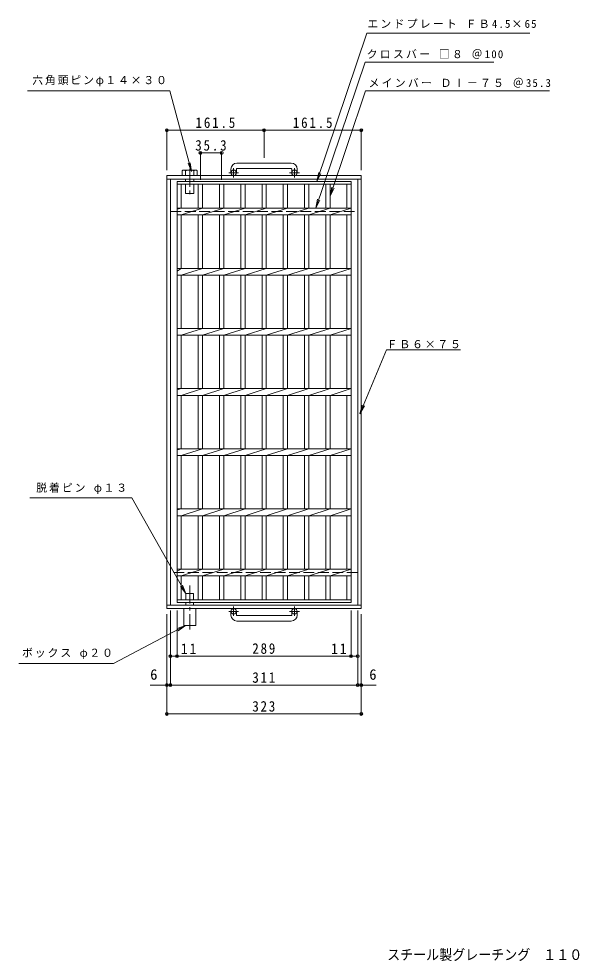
# Model space of a CAD drawing. Units: millimetres, scale not verified. Extents: x -1124 to 1035, y -823 to 773.
# Drawn here: x -1124 to -203, y -793 to 773 of the extents above; entities that cross this region are included whole.
import ezdxf
from ezdxf.enums import TextEntityAlignment as Align

# ---------------------------------------------------------------- set-up
doc = ezdxf.new("R2010")
doc.units = ezdxf.units.MM
doc.header["$LTSCALE"] = 6
doc.header["$PDMODE"] = 32
doc.header["$PDSIZE"] = 4.8
doc.linetypes.add('CHAIN1', pattern=[8, 5, -1, 1, -1])
doc.linetypes.add('DASHED3', pattern=[4, 3, -1])
for name, color, linetype, lineweight in [('A-1_ピット', 2, 'Continuous', 9), ('A-2_蓋', 3, 'Continuous', 9), ('A-3_受枠', 4, 'Continuous', 9), ('A-4_寸法', 7, 'Continuous', 9), ('A-5_仕様文', 7, 'Continuous', 9), ('A-9_ｸｯｼｮﾝ材', 4, 'Continuous', 9)]:
    doc.layers.add(name, color=color, linetype=linetype, lineweight=lineweight)
doc.layers.add('F-5_F-5ﾚｲﾔ', color=2, linetype='Continuous')
doc.styles.add('ＭＳ ゴシック', font='')
doc.styles.get('ＭＳ ゴシック').set_extended_font_data('MS Gothic')

msp = doc.modelspace()

# ---------------------------------------------------------------- linework, layer by layer
at = {"layer": 'A-1_ピット'}
for p, q in [((-671.507, 533.324), (-761.507, 533.324)), ((-771.507, 523.325), (-771.507, 517.224)), ((-762.507, 523.325), (-762.507, 517.224)), ((-761.507, 524.324), (-671.507, 524.324)), ((-670.507, 523.325), (-670.507, 517.224)), ((-661.507, 523.325), (-661.507, 517.224)), ((-878.007, -207.275), (-878.007, 512.725)), ((-878.007, 512.725), (-555.007, 512.725)), ((-878.007, 506.724), (-555.007, 506.724)), ((-872.007, -201.275), (-872.007, 506.724)), ((-561.007, -201.275), (-561.007, 506.724)), ((-555.007, -207.275), (-555.007, 512.725)), ((-555.007, -201.275), (-878.007, -201.275)), ((-555.007, -207.275), (-878.007, -207.275)), ((-771.507, -217.876), (-771.507, -211.776)), ((-762.507, -217.876), (-762.507, -211.776)), ((-761.507, -218.876), (-671.507, -218.876)), ((-670.507, -217.876), (-670.507, -211.776)), ((-661.507, -217.876), (-661.507, -211.776)), ((-671.507, -227.876), (-761.507, -227.876))]:
    msp.add_line(p, q, dxfattribs=at)
at = {"layer": 'A-1_ピット', "linetype": 'CHAIN1'}
for p, q in [((-758.843, 517.224), (-775.251, 517.224)), ((-767.007, 509.117), (-767.007, 524.714)), ((-657.844, 517.224), (-674.251, 517.224)), ((-666.007, 509.117), (-666.007, 524.714)), ((-758.843, -211.776), (-775.251, -211.776)), ((-767.007, -203.669), (-767.007, -219.266)), ((-657.844, -211.776), (-674.251, -211.776)), ((-666.007, -203.669), (-666.007, -219.266))]:
    msp.add_line(p, q, dxfattribs=at)
at = {"layer": 'A-1_ピット', "linetype": 'DASHED3'}
for p, q in [((-872.007, 452.724), (-561.007, 452.724)), ((-561.007, -147.275), (-872.007, -147.275))]:
    msp.add_line(p, q, dxfattribs=at)
at = {"layer": 'A-1_ピット'}
for centre in [(-767.007, 517.224), (-666.007, 517.224), (-767.007, -211.776), (-666.007, -211.776)]:
    msp.add_circle(centre, 4.5, dxfattribs=at)
for centre, radius, start, end in [((-761.507, 523.325), 10, 90, 180), ((-671.507, 523.325), 10, 0, 90), ((-761.507, 523.325), 1, 90, 180), ((-671.507, 523.325), 1, 0, 90), ((-761.507, -217.876), 10, 180, 270), ((-761.507, -217.876), 1, 180, 270), ((-671.507, -217.876), 10, 270, 0), ((-671.507, -217.876), 1, 270, 0)]:
    msp.add_arc(centre, radius, start, end, dxfattribs=at)
at = {"layer": 'A-2_蓋'}
for p, q in [((-861.007, -197.275), (-861.007, 502.724)), ((-861.007, 502.724), (-572.007, 502.724)), ((-572.007, -197.275), (-572.007, 502.724)), ((-861.007, 498.225), (-572.007, 498.225)), ((-854.007, 458.374), (-854.007, 498.225)), ((-825.707, 458.374), (-825.707, 498.225)), ((-818.707, 458.374), (-818.707, 498.225)), ((-790.407, 458.374), (-790.407, 498.225)), ((-783.407, 458.374), (-783.407, 498.225)), ((-755.107, 458.374), (-755.107, 498.225)), ((-748.107, 458.374), (-748.107, 498.225)), ((-719.807, 458.374), (-719.807, 498.225)), ((-712.807, 458.374), (-712.807, 498.225)), ((-684.507, 458.374), (-684.507, 498.225)), ((-677.507, 458.374), (-677.507, 498.225)), ((-649.207, 458.374), (-649.207, 498.225)), ((-642.207, 458.374), (-642.207, 498.225)), ((-613.907, 458.374), (-613.907, 498.225)), ((-606.907, 458.374), (-606.907, 498.225)), ((-579.007, 458.374), (-579.007, 498.225)), ((-861.007, 456.693), (-854.007, 458.375)), ((-861.007, 458.374), (-572.007, 458.374)), ((-854.007, 447.075), (-818.707, 458.375)), ((-818.707, 447.075), (-783.407, 458.375)), ((-783.407, 447.075), (-748.107, 458.375)), ((-748.107, 447.075), (-712.808, 458.375)), ((-712.808, 447.075), (-677.507, 458.375)), ((-677.507, 447.075), (-642.207, 458.375)), ((-642.207, 447.075), (-606.908, 458.375)), ((-606.908, 447.075), (-572.007, 458.247)), ((-861.007, 447.074), (-572.007, 447.074)), ((-854.007, 358.374), (-854.007, 447.074)), ((-825.707, 358.374), (-825.707, 447.074)), ((-818.707, 358.374), (-818.707, 447.074)), ((-790.407, 358.374), (-790.407, 447.074)), ((-783.407, 358.374), (-783.407, 447.074)), ((-755.107, 358.374), (-755.107, 447.074)), ((-748.107, 358.374), (-748.107, 447.074)), ((-719.807, 358.374), (-719.807, 447.074)), ((-712.807, 358.374), (-712.807, 447.074)), ((-684.507, 358.374), (-684.507, 447.074)), ((-677.507, 358.374), (-677.507, 447.074)), ((-649.207, 358.374), (-649.207, 447.074)), ((-642.207, 358.374), (-642.207, 447.074)), ((-613.907, 358.374), (-613.907, 447.074)), ((-606.907, 358.374), (-606.907, 447.074)), ((-579.007, 358.374), (-579.007, 447.074)), ((-861.007, 353.873), (-854.007, 358.375)), ((-861.007, 358.374), (-572.007, 358.374)), ((-861.007, 347.074), (-572.007, 347.074)), ((-854.007, 347.075), (-818.707, 358.375)), ((-854.007, 258.374), (-854.007, 347.074)), ((-825.707, 258.374), (-825.707, 347.074)), ((-818.707, 347.075), (-783.407, 358.375)), ((-818.707, 258.374), (-818.707, 347.074)), ((-790.407, 258.374), (-790.407, 347.074)), ((-783.407, 347.075), (-748.107, 358.375)), ((-783.407, 258.374), (-783.407, 347.074)), ((-755.107, 258.374), (-755.107, 347.074)), ((-748.107, 347.075), (-712.808, 358.375)), ((-748.107, 258.374), (-748.107, 347.074)), ((-719.807, 258.374), (-719.807, 347.074)), ((-712.808, 347.075), (-677.507, 358.375)), ((-712.807, 258.374), (-712.807, 347.074)), ((-684.507, 258.374), (-684.507, 347.074)), ((-677.507, 347.075), (-642.207, 358.375)), ((-677.507, 258.374), (-677.507, 347.074)), ((-649.207, 258.374), (-649.207, 347.074)), ((-642.207, 347.075), (-606.908, 358.375)), ((-642.207, 258.374), (-642.207, 347.074)), ((-613.907, 258.374), (-613.907, 347.074)), ((-606.908, 347.075), (-572.007, 358.247)), ((-606.907, 258.374), (-606.907, 347.074)), ((-579.007, 258.374), (-579.007, 347.074)), ((-861.007, 258.375), (-572.007, 258.375)), ((-854.007, 247.075), (-818.707, 258.375)), ((-818.707, 247.075), (-783.407, 258.375)), ((-783.407, 247.075), (-748.107, 258.375)), ((-748.107, 247.075), (-712.808, 258.375)), ((-712.808, 247.075), (-677.507, 258.375)), ((-677.507, 247.075), (-642.207, 258.375)), ((-642.207, 247.075), (-606.907, 258.375)), ((-606.908, 247.075), (-571.608, 258.375)), ((-861.007, 247.075), (-572.007, 247.075)), ((-854.007, 158.374), (-854.007, 247.075)), ((-825.707, 158.374), (-825.707, 247.075)), ((-818.707, 158.374), (-818.707, 247.075)), ((-790.407, 158.374), (-790.407, 247.075)), ((-783.407, 158.374), (-783.407, 247.075)), ((-755.107, 158.374), (-755.107, 247.075)), ((-748.107, 158.374), (-748.107, 247.075)), ((-719.807, 158.374), (-719.807, 247.075)), ((-712.807, 158.374), (-712.807, 247.075)), ((-684.507, 158.374), (-684.507, 247.075)), ((-677.507, 158.374), (-677.507, 247.075)), ((-649.207, 158.374), (-649.207, 247.075)), ((-642.207, 158.374), (-642.207, 247.075)), ((-613.907, 158.374), (-613.907, 247.075)), ((-606.907, 158.374), (-606.907, 247.075)), ((-579.007, 158.374), (-579.007, 247.075)), ((-861.007, 156.694), (-854.007, 158.375)), ((-861.007, 158.374), (-572.007, 158.374)), ((-854.007, 147.076), (-818.707, 158.375)), ((-818.707, 147.076), (-783.407, 158.375)), ((-783.407, 147.076), (-748.107, 158.375)), ((-748.107, 147.076), (-712.808, 158.375)), ((-712.808, 147.076), (-677.507, 158.375)), ((-677.507, 147.076), (-642.207, 158.375)), ((-642.207, 147.076), (-606.912, 158.374)), ((-606.908, 147.076), (-571.608, 158.375)), ((-861.007, 147.075), (-572.007, 147.075)), ((-854.007, 58.375), (-854.007, 147.075)), ((-825.707, 58.375), (-825.707, 147.075)), ((-818.707, 58.375), (-818.707, 147.075)), ((-790.407, 58.375), (-790.407, 147.075)), ((-783.407, 58.375), (-783.407, 147.075)), ((-755.107, 58.375), (-755.107, 147.075)), ((-748.107, 58.375), (-748.107, 147.075)), ((-719.807, 58.375), (-719.807, 147.075)), ((-712.807, 58.375), (-712.807, 147.075)), ((-684.507, 58.375), (-684.507, 147.075)), ((-677.507, 58.375), (-677.507, 147.075)), ((-649.207, 58.375), (-649.207, 147.075)), ((-642.207, 58.375), (-642.207, 147.075)), ((-613.907, 58.375), (-613.907, 147.075)), ((-606.907, 58.375), (-606.907, 147.075)), ((-579.007, 58.375), (-579.007, 147.075)), ((-861.007, 56.693), (-854.007, 58.375)), ((-861.007, 58.375), (-572.007, 58.375)), ((-861.007, 47.074), (-572.007, 47.074)), ((-854.007, 47.075), (-818.707, 58.375)), ((-854.007, -41.625), (-854.007, 47.074)), ((-825.707, -41.625), (-825.707, 47.074)), ((-818.707, 47.075), (-783.407, 58.375)), ((-818.707, -41.625), (-818.707, 47.074)), ((-790.407, -41.625), (-790.407, 47.074)), ((-783.407, 47.075), (-748.107, 58.375)), ((-783.407, -41.625), (-783.407, 47.074)), ((-755.107, -41.625), (-755.107, 47.074)), ((-748.107, 47.075), (-712.808, 58.375)), ((-748.107, -41.625), (-748.107, 47.074)), ((-719.807, -41.625), (-719.807, 47.074)), ((-712.808, 47.075), (-677.507, 58.375)), ((-712.807, -41.625), (-712.807, 47.074)), ((-684.507, -41.625), (-684.507, 47.074)), ((-677.507, 47.075), (-642.207, 58.375)), ((-677.507, -41.625), (-677.507, 47.074)), ((-649.207, -41.625), (-649.207, 47.074)), ((-642.207, 47.075), (-606.907, 58.375)), ((-642.207, -41.625), (-642.207, 47.074)), ((-613.907, -41.625), (-613.907, 47.074)), ((-606.908, 47.075), (-571.608, 58.375)), ((-606.907, -41.625), (-606.907, 47.074)), ((-579.007, -41.625), (-579.007, 47.074)), ((-861.007, -43.306), (-854.007, -41.625)), ((-861.007, -41.625), (-572.007, -41.625)), ((-854.007, -52.925), (-818.707, -41.625)), ((-818.707, -52.925), (-783.407, -41.625)), ((-783.407, -52.925), (-748.107, -41.625)), ((-748.107, -52.925), (-712.808, -41.625)), ((-712.808, -52.925), (-677.507, -41.625)), ((-677.507, -52.925), (-642.207, -41.625)), ((-642.207, -52.925), (-606.908, -41.625)), ((-606.908, -52.925), (-571.608, -41.625)), ((-861.007, -52.926), (-572.007, -52.926)), ((-854.007, -141.625), (-854.007, -52.926)), ((-825.707, -141.625), (-825.707, -52.926)), ((-818.707, -141.625), (-818.707, -52.926)), ((-790.407, -141.625), (-790.407, -52.926)), ((-783.407, -141.625), (-783.407, -52.926)), ((-755.107, -141.625), (-755.107, -52.926)), ((-748.107, -141.625), (-748.107, -52.926)), ((-719.807, -141.625), (-719.807, -52.926)), ((-712.807, -141.625), (-712.807, -52.926)), ((-684.507, -141.625), (-684.507, -52.926)), ((-677.507, -141.625), (-677.507, -52.926)), ((-649.207, -141.625), (-649.207, -52.926)), ((-642.207, -141.625), (-642.207, -52.926)), ((-613.907, -141.625), (-613.907, -52.926)), ((-606.907, -141.625), (-606.907, -52.926)), ((-579.007, -141.625), (-579.007, -52.926)), ((-861.007, -144.717), (-854.007, -141.625)), ((-861.007, -141.625), (-572.007, -141.625)), ((-861.007, -152.926), (-572.007, -152.926)), ((-854.007, -152.925), (-818.707, -141.625)), ((-854.007, -192.776), (-854.007, -152.926)), ((-825.707, -192.776), (-825.707, -152.926)), ((-818.707, -152.925), (-783.407, -141.625)), ((-818.707, -192.776), (-818.707, -152.926)), ((-790.407, -192.776), (-790.407, -152.926)), ((-783.407, -152.925), (-748.107, -141.625)), ((-783.407, -192.776), (-783.407, -152.926)), ((-755.107, -192.776), (-755.107, -152.926)), ((-748.107, -152.925), (-712.808, -141.625)), ((-748.107, -192.776), (-748.107, -152.926)), ((-719.807, -192.776), (-719.807, -152.926)), ((-712.808, -152.925), (-677.507, -141.625)), ((-712.807, -192.776), (-712.807, -152.926)), ((-684.507, -192.776), (-684.507, -152.926)), ((-677.507, -152.925), (-642.207, -141.625)), ((-677.507, -192.776), (-677.507, -152.926)), ((-649.207, -192.776), (-649.207, -152.926)), ((-642.207, -152.925), (-606.907, -141.625)), ((-642.207, -192.776), (-642.207, -152.926)), ((-613.907, -192.776), (-613.907, -152.926)), ((-606.908, -152.925), (-571.608, -141.625)), ((-606.907, -192.776), (-606.907, -152.926)), ((-579.007, -192.776), (-579.007, -152.926)), ((-572.007, -192.776), (-861.007, -192.776)), ((-572.007, -197.275), (-861.007, -197.275))]:
    msp.add_line(p, q, dxfattribs=at)
at = {"layer": 'A-3_受枠', "linetype": 'CHAIN1'}
for p, q in [((-840.007, 523.62), (-840.007, 477.263)), ((-840.007, -168.572), (-840.007, -241.767))]:
    msp.add_line(p, q, dxfattribs=at)
at = {"layer": 'A-3_受枠'}
for p, q in [((-846.507, -182.275), (-833.507, -182.275)), ((-846.507, -182.275), (-846.507, -192.775)), ((-833.507, -182.275), (-833.507, -192.775)), ((-846.507, -197.275), (-846.507, -201.275)), ((-833.507, -197.275), (-833.507, -201.275)), ((-830.007, -207.275), (-830.007, -235.275))]:
    msp.add_line(p, q, dxfattribs=at)
msp.add_lwpolyline([(-850.007, -207.275), (-850.007, -235.275), (-830.007, -235.275)], dxfattribs=at)
at = {"layer": 'A-4_寸法'}
for p, q in [((-878.007, 521.725), (-878.007, 589.719)), ((-878.007, 587.919), (-716.507, 587.919)), ((-716.507, 542.324), (-716.507, 589.719)), ((-716.507, 587.919), (-555.007, 587.919)), ((-555.007, 521.725), (-555.007, 589.719)), ((-822.207, 505.39), (-822.207, 552.016)), ((-822.207, 550.216), (-786.907, 550.216)), ((-786.907, 505.39), (-786.907, 552.016)), ((-878.007, -216.275), (-878.007, -384.055)), ((-872.007, -210.275), (-872.007, -336.158)), ((-861.007, -210.275), (-861.007, -287.998)), ((-572.007, -210.275), (-572.007, -287.998)), ((-561.007, -210.275), (-561.007, -336.158)), ((-555.007, -216.275), (-555.007, -384.055)), ((-905.842, -334.358), (-530.56, -334.358)), ((-878.008, -343.358), (-878.008, -336.158)), ((-878.007, -382.255), (-555.007, -382.255))]:
    msp.add_line(p, q, dxfattribs=at)
msp.add_lwpolyline([(-872.007, -286.198), (-861.007, -286.198), (-572.007, -286.198), (-561.007, -286.198)], dxfattribs=at)
for p in [(-878.007, 587.919), (-716.507, 587.919), (-555.007, 587.919), (-822.207, 550.216), (-786.907, 550.216), (-872.007, -286.198), (-861.007, -286.198), (-572.007, -286.198), (-561.007, -286.198), (-878.008, -334.358), (-872.007, -334.358), (-561.007, -334.358), (-555.007, -334.358), (-878.007, -382.255), (-555.007, -382.255)]:
    msp.add_point(p, dxfattribs=at)
at = {"layer": 'A-5_仕様文'}
for p, q in [((-545.812, 749.324), (-628.61, 502.724)), ((-545.812, 749.324), (-274.814, 749.324)), ((-548.772, 701.324), (-630.345, 458.374)), ((-548.772, 701.324), (-334.667, 701.324)), ((-872.966, 653.324), (-1109.522, 653.324)), ((-837.007, 519.125), (-872.966, 653.324)), ((-837.007, 519.125), (-842.747, 532.983)), ((-837.007, 519.125), (-838.965, 533.997)), ((-628.61, 502.724), (-625.733, 517.446)), ((-628.61, 502.724), (-622.021, 516.199)), ((-606.907, 478.299), (-604.03, 493.021)), ((-606.907, 478.299), (-600.317, 491.774)), ((-630.345, 458.374), (-627.467, 473.095)), ((-630.345, 458.374), (-623.755, 471.849)), ((-513.142, 223.054), (-390.422, 223.054)), ((-557.471, 116.581), (-549.947, 129.558)), ((-935.836, -23.153), (-1105.368, -23.153)), ((-846.507, -182.275), (-935.836, -23.153)), ((-846.507, -182.275), (-855.495, -170.266)), ((-846.507, -182.275), (-852.08, -168.349)), ((-847.007, -235.275), (-861.069, -240.497)), ((-1123.744, -298.579), (-966.709, -298.579))]:
    msp.add_line(p, q, dxfattribs=at)
for points in [[(-606.907, 478.299), (-548.141, 653.324), (-242.381, 653.324)], [(-513.142, 223.054), (-557.471, 116.581), (-553.562, 131.063)], [(-966.709, -298.579), (-847.007, -235.275), (-859.238, -243.959)]]:
    msp.add_lwpolyline(points, dxfattribs=at)
at = {"layer": 'A-9_ｸｯｼｮﾝ材'}
for p, q in [((-849.727, 521.685), (-830.288, 521.685)), ((-847.007, 512.725), (-847.007, 520.644)), ((-833.007, 512.725), (-833.007, 520.644)), ((-827.568, 520.644), (-827.568, 512.725)), ((-847.007, 506.724), (-847.007, 502.724)), ((-833.007, 506.724), (-833.007, 502.724)), ((-847.007, 482.725), (-847.007, 498.225)), ((-833.007, 482.725), (-833.007, 498.225))]:
    msp.add_line(p, q, dxfattribs=at)
for points in [[(-852.446, 520.644), (-852.446, 512.725), (-827.568, 512.725)], [(-847.007, 482.725), (-846.595, 482.725), (-833.007, 482.725)]]:
    msp.add_lwpolyline(points, dxfattribs=at)
for centre, radius, start, end in [((-849.727, 517.611), 4.074, 48.12389, 131.8763), ((-840.007, 497.619), 24.066, 73.09029, 106.90971), ((-830.288, 517.611), 4.074, 48.1237, 131.87611)]:
    msp.add_arc(centre, radius, start, end, dxfattribs=at)

# ---------------------------------------------------------------- texts
at = {"layer": 'A-4_寸法', "color": 2, "style": 'ＭＳ ゴシック'}
for p in [(-905.578, -330.758), (-541.684, -330.758)]:
    msp.add_text('6', height=17.6, dxfattribs=at).set_placement(p, align=Align.BOTTOM_LEFT)
at = {"layer": 'A-4_寸法', "color": 2, "char_height": 17.6, "attachment_point": 7, "style": 'ＭＳ ゴシック'}
for s, insert in [('\\T1.28;\\W0.9;161.5', (-830.257, 591.519)), ('\\T1.28;\\W0.9;161.5', (-668.757, 591.519)), ('\\T1.28;\\W0.9;35.3', (-830.807, 553.816)), ('\\T1.27;\\W0.95;11', (-854.709, -282.598)), ('\\T1.27;\\W0.9;289', (-736.007, -282.598)), ('\\T1.27;\\W0.95;11', (-605.336, -282.598)), ('\\T1.27;\\W0.9;311', (-736.007, -330.758)), ('\\T1.27;\\W0.9;323', (-736.007, -378.655))]:
    msp.add_mtext(s, dxfattribs=dict(at, insert=insert))
at = {"layer": 'A-5_仕様文', "char_height": 13.2, "attachment_point": 7, "style": 'ＭＳ ゴシック'}
for s, insert in [('\\T1.21;エンドプレート\\~ＦＢ4.5×65', (-545.024, 757.338)), ('\\T1.21;クロスバー\\~□８\\~＠100', (-545.985, 706.454)), ('\\T1.17;六角頭ピンφ１４×３０', (-1101.429, 660.952)), ('\\T1.21;メインバー\\~ＤⅠ－７５\\~＠35.3', (-543.001, 658.629)), ('\\T1.17;ＦＢ６×７５', (-512.796, 225.396)), ('\\T1.18;脱着ピン\\~φ１３', (-1094.87, -16.576)), ('\\T1.18;ボックス\\~φ２０', (-1118.49, -290.909))]:
    msp.add_mtext(s, dxfattribs=dict(at, insert=insert))
at = {"layer": 'F-5_F-5ﾚｲﾔ', "style": 'ＭＳ ゴシック', "width": 0.9}
msp.add_text('スチール製グレーチング\u3000１１０°開閉式\u3000滑り止め模様付', height=17.6, dxfattribs=at).set_placement((-512.046, -796.524), align=Align.BOTTOM_LEFT)

doc.saveas('drawing.dxf')
